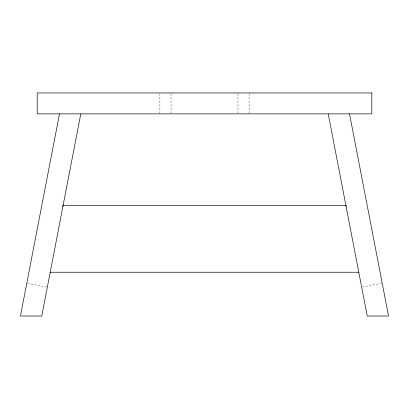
<?xml version="1.0" encoding="UTF-8"?>
<svg xmlns="http://www.w3.org/2000/svg" width="409" height="409" viewBox="0 0 409 409"><rect width="100%" height="100%" fill="white"/><g stroke="black" fill="none" stroke-linecap="round" stroke-linejoin="round"><path stroke-width="0.31" stroke-dasharray="2.04 1.53" d="M362.292 287.036L381.582 283.309M27.418 283.309L46.708 287.036M249.117 93.589L249.117 113.237M237.961 93.589L237.961 113.237M171.039 93.589L171.039 113.237M159.883 93.589L159.883 113.871"/><path stroke-width="0.61" d="M59.489 113.871L20.45 316.045L41.749 316.045L80.793 113.871M50.21 272.236L358.79 272.236M349.511 113.871L388.55 316.045L367.251 316.045L328.217 113.871M346.101 206.525L346.101 205.308L62.899 205.308L62.899 206.525M371.817 92.955L37.183 92.955L37.183 113.871L371.817 113.871L371.817 92.955"/></g></svg>
